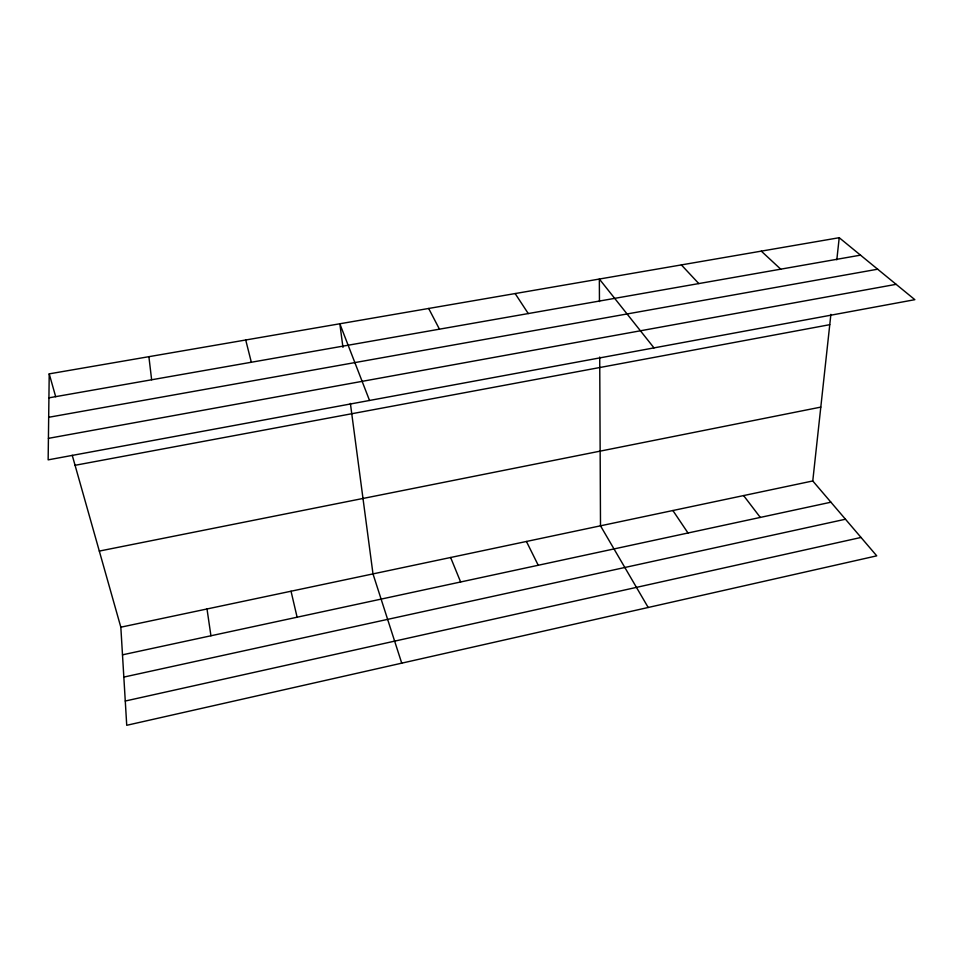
<?xml version="1.0" encoding="UTF-8"?>
<svg xmlns="http://www.w3.org/2000/svg" width="963" height="963" viewBox="0 0 963 963"><rect width="100%" height="100%" fill="white"/><g stroke="black" fill="none" stroke-linecap="round" stroke-linejoin="round"><path stroke-width="1.44" d="M49.221 373.861L48.15 459.857L914.85 299.674L839.218 237.705L49.221 373.861L55.685 396.72M72.237 455.294L120.832 627.19L126.731 725.295L876.739 555.844L812.772 480.958L830.888 314.359M836.811 259.817L839.218 237.705M125.274 701.028L861.03 537.45M123.83 677.085L845.466 519.226M122.494 654.828L830.925 502.205M120.832 627.19L812.772 480.958M99.309 551.077L820.801 407.108M75.066 465.298L829.757 324.675M48.415 438.358L896.12 284.326M48.68 417.292L877.654 269.207M48.92 397.839L860.501 255.147M761.3 251.138L780.716 269.171M681.371 264.909L698.801 283.579M653.997 347.884L599.347 279.041L599.455 301.539M743.617 495.572L760.289 517.42M672.884 510.522L688.003 532.996M515.145 293.559L528.266 313.565M648.195 607.484L600.503 525.822L599.708 357.032M428.667 308.461L439.453 329.177M526.436 541.471L538.233 565.257M450.624 557.493L460.627 581.977M369.527 400.464L339.831 323.773L342.96 347.366M401.727 663.158L372.994 573.9L350.388 403.413M245.721 339.987L251.331 362.257M291.031 591.222L297.11 617.211M207.009 608.977L210.933 635.773M148.892 356.683L151.636 379.783"/></g></svg>
